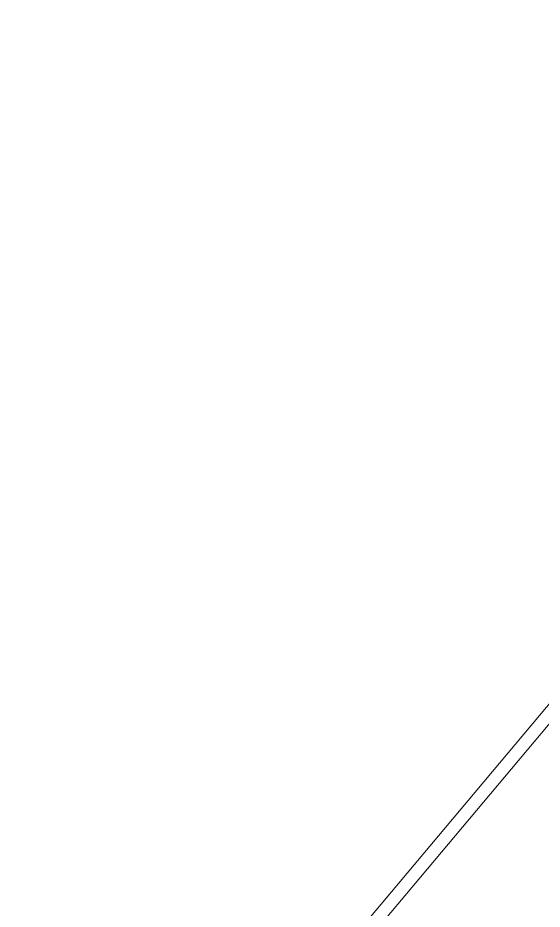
# Model space of a CAD drawing. Header units: metres. Extents: x 822482 to 822767, y 9662202 to 9662512.
# Drawn here: x 822661.6905 to 822661.8989, y 9662367.5743 to 9662367.9286 of the extents above; entities that cross this region are included whole.
import ezdxf

# ---------------------------------------------------------------- set-up
doc = ezdxf.new("R2010")
doc.units = ezdxf.units.M
doc.layers.add('#ARQ_MOB', color=250, linetype='Continuous', lineweight=0)
doc.layers.add('ARQ_NE_MOBILIÁRIOS', color=251, linetype='Continuous', lineweight=0)

# ---------------------------------------------------------------- blocks, each defined once
blk = doc.blocks.new('BEBEDOURO ACQUA GELATA')
at = {"layer": '#ARQ_MOB'}
for p, q in [((55930.894, -10142.976), (55930.894, -10071.023)), ((55930.894, -10142.976), (55930.894, -10071.023)), ((55930.894, -10142.976), (55930.894, -10071.023)), ((55930.894, -10142.976), (55930.894, -10071.023)), ((55930.894, -10142.976), (55930.894, -10071.023)), ((55930.894, -10142.976), (55930.894, -10071.023)), ((55930.894, -10142.976), (55930.894, -10071.023)), ((55930.894, -10142.976), (55930.894, -10071.023)), ((55930.381, -10143.851), (55930.381, -10071.754)), ((55930.381, -10143.851), (55930.381, -10071.754)), ((55930.381, -10143.851), (55930.381, -10071.754)), ((55930.381, -10143.851), (55930.381, -10071.754)), ((55930.381, -10143.851), (55930.381, -10071.754)), ((55930.381, -10143.851), (55930.381, -10071.754)), ((55930.381, -10143.851), (55930.381, -10071.754)), ((55930.381, -10143.851), (55930.381, -10071.754))]:
    blk.add_line(p, q, dxfattribs=at)
blk = doc.blocks.new('A$C8f1b9c42')
at = {"layer": 'ARQ_NE_MOBILIÁRIOS', "xscale": 0.01, "yscale": 0.01, "zscale": 0.01, "rotation": 180.000000003544}
blk.add_blockref('BEBEDOURO ACQUA GELATA', (868.74688, -297.3096), dxfattribs=at)

msp = doc.modelspace()

# ---------------------------------------------------------------- block references
at = {"ltscale": 10, "rotation": 140.0090103764572}
msp.add_blockref('A$C8f1b9c42', (822772.88904, 9662018.46966), dxfattribs=at)

doc.saveas('drawing.dxf')
